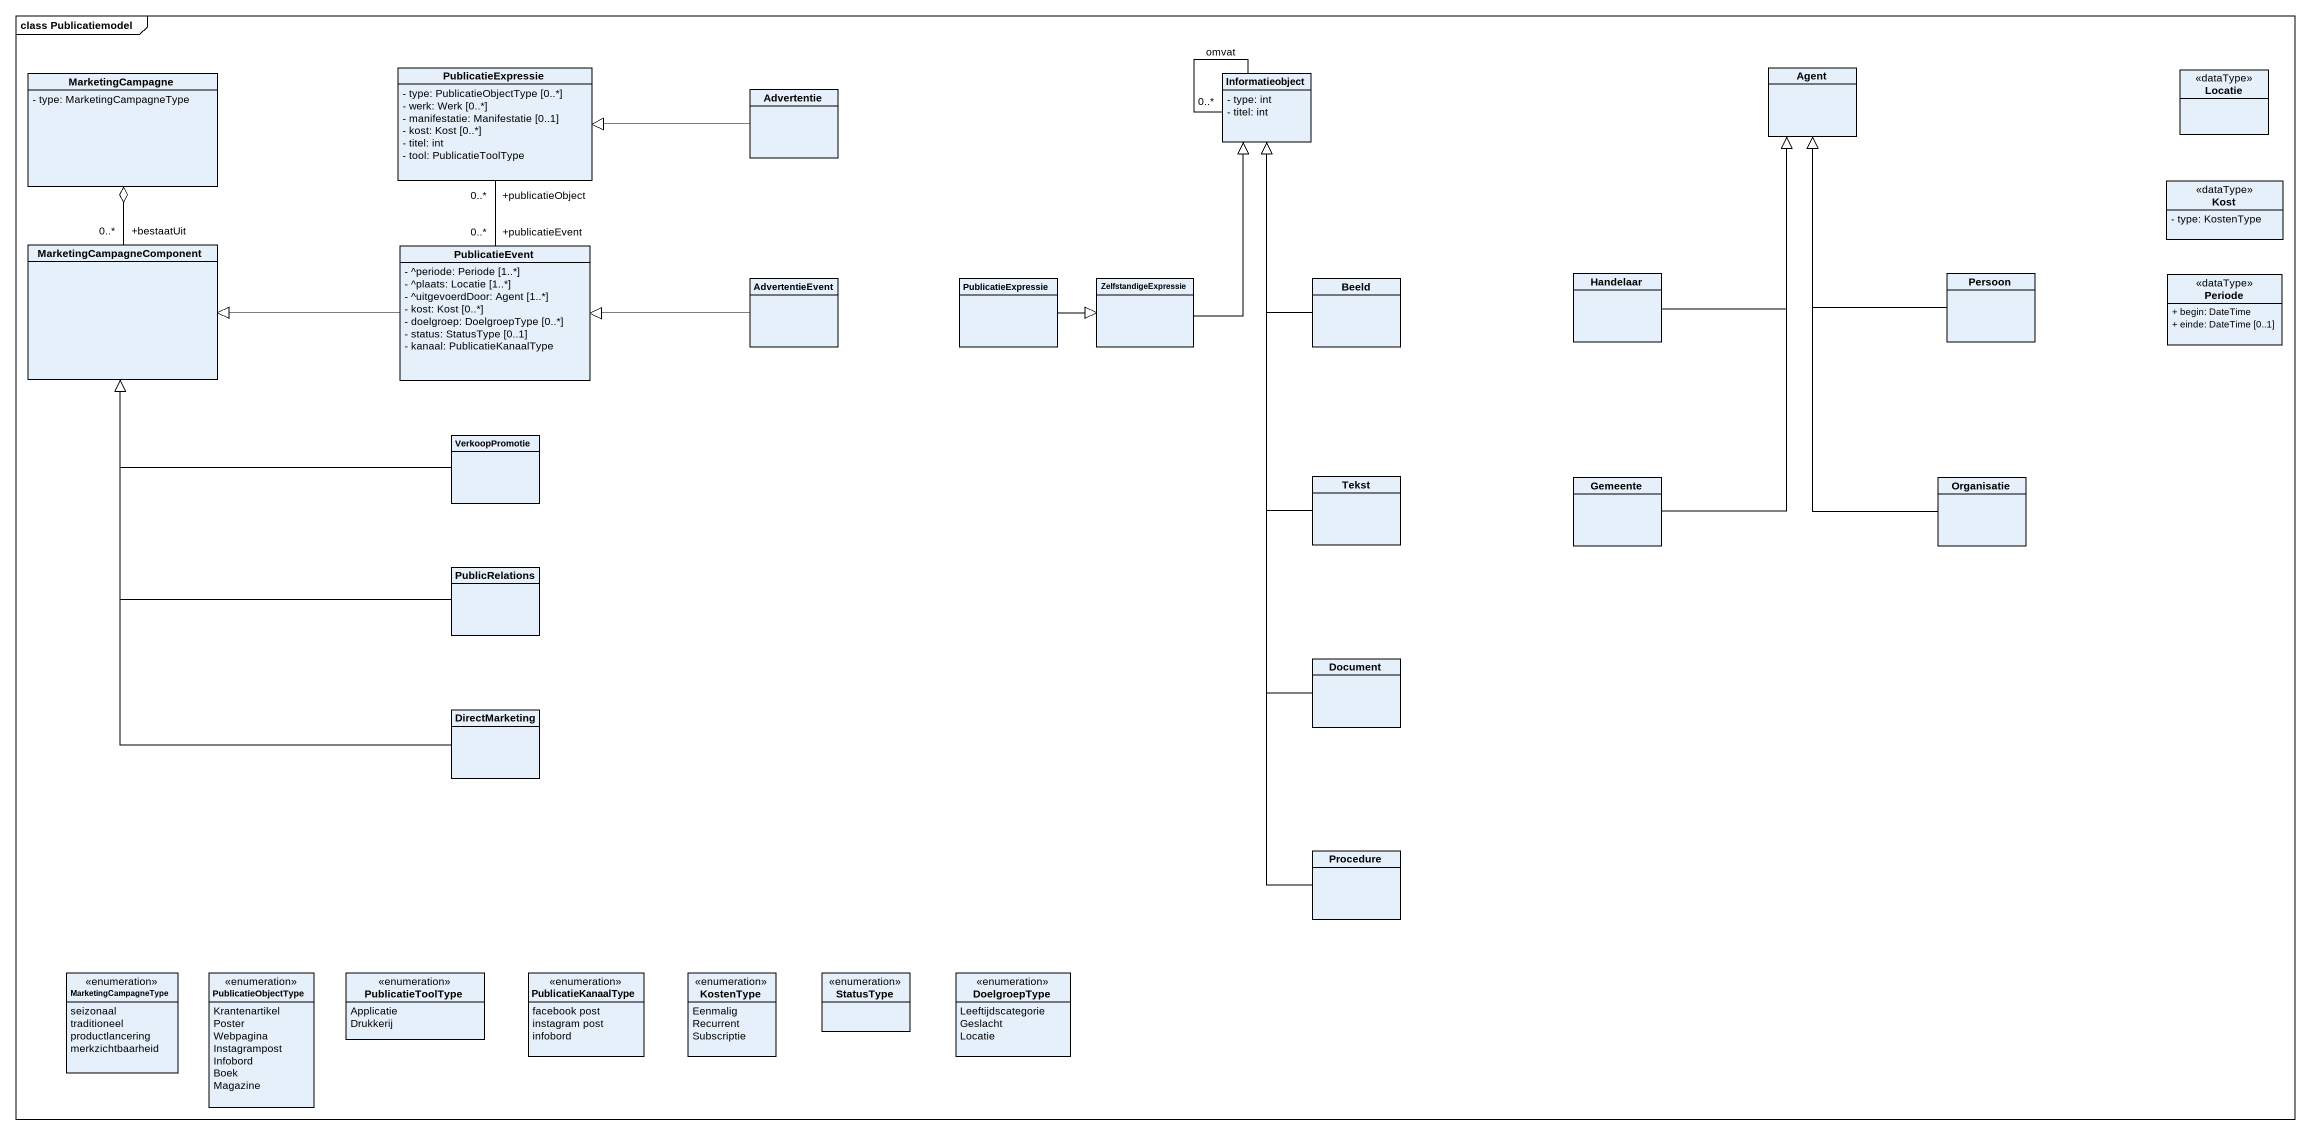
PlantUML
@startuml
mainframe class Publicatiemodel
hide circle
hide empty members
skinparam classAttributeIconSize 0
class MarketingCampagne {
  - type: MarketingCampagneType
}
class PublicatieExpressie {
  - type: PublicatieObjectType [0..*]
  - werk: Werk [0..*]
  - manifestatie: Manifestatie [0..1]
  - kost: Kost [0..*]
  - titel: int
  - tool: PublicatieToolType
}
class Advertentie
class Informatieobject {
  - type: int
  - titel: int
}
class "Agent" as Agent_
class Locatie <<dataType>>
class Kost <<dataType>> {
  - type: KostenType
}
class MarketingCampagneComponent
class PublicatieEvent {
  - ^periode: Periode [1..*]
  - ^plaats: Locatie [1..*]
  - ^uitgevoerdDoor: Agent [1..*]
  - kost: Kost [0..*]
  - doelgroep: DoelgroepType [0..*]
  - status: StatusType [0..1]
  - kanaal: PublicatieKanaalType
}
class Handelaar
class Persoon
class Periode <<dataType>> {
  + begin: DateTime
  + einde: DateTime [0..1]
}
class AdvertentieEvent
class "PublicatieExpressie" as PublicatieExpressie_2
class ZelfstandigeExpressie
class Beeld
class VerkoopPromotie
class Tekst
class Gemeente
class Organisatie
class PublicRelations
class Document
class DirectMarketing
class Procedure
enum MarketingCampagneType {
  seizonaal
  traditioneel
  productlancering
  merkzichtbaarheid
}
enum PublicatieObjectType {
  Krantenartikel
  Poster
  Webpagina
  Instagrampost
  Infobord
  Boek
  Magazine
}
enum PublicatieToolType {
  Applicatie
  Drukkerij
}
enum PublicatieKanaalType {
  facebook post
  instagram post
  infobord
}
enum KostenType {
  Eenmalig
  Recurrent
  Subscriptie
}
enum StatusType
enum DoelgroepType {
  Leeftijdscategorie
  Geslacht
  Locatie
}
PublicatieExpressie "+publicatieObject\n0..*" -- "+publicatieEvent\n0..*" PublicatieEvent
Advertentie -left-|> PublicatieExpressie
Informatieobject -- "0..*" Informatieobject : omvat
MarketingCampagneComponent "+bestaatUit\n0..*" -up-o MarketingCampagne
PublicatieEvent -left-|> MarketingCampagneComponent
Handelaar -up-|> Agent_
Persoon -up-|> Agent_
AdvertentieEvent -left-|> PublicatieEvent
PublicatieExpressie_2 -right-|> ZelfstandigeExpressie
ZelfstandigeExpressie -up-|> Informatieobject
Beeld -up-|> Informatieobject
VerkoopPromotie -left-|> MarketingCampagneComponent
Tekst -up-|> Informatieobject
Gemeente -up-|> Agent_
Organisatie -up-|> Agent_
PublicRelations -up-|> MarketingCampagneComponent
Document -up-|> Informatieobject
DirectMarketing -up-|> MarketingCampagneComponent
Procedure -up-|> Informatieobject
@enduml
